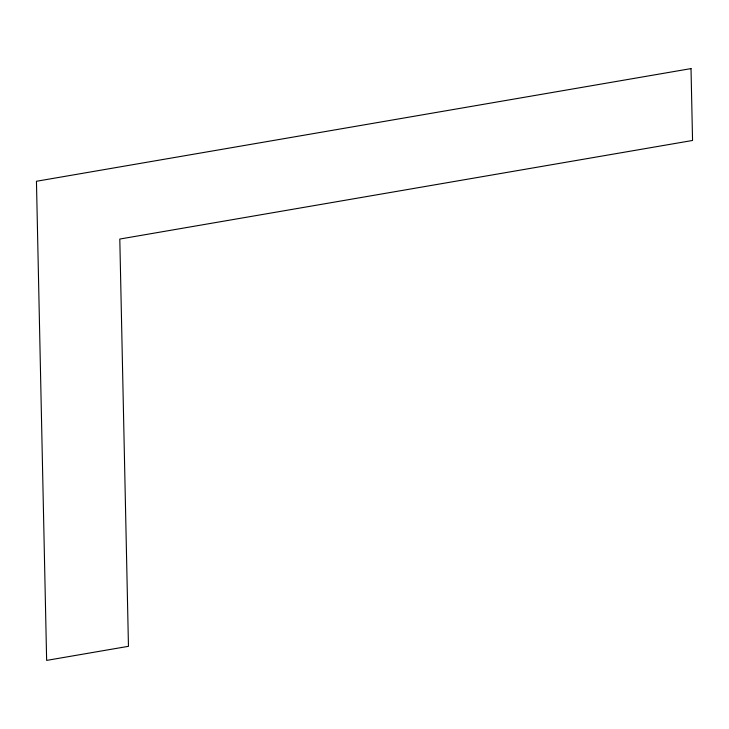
<?xml version="1.0" encoding="UTF-8"?>
<svg xmlns="http://www.w3.org/2000/svg" width="729" height="729" viewBox="0 0 729 729"><rect width="100%" height="100%" fill="white"/><g stroke="black" fill="none" stroke-linecap="round" stroke-linejoin="round"><path stroke-width="1.09" d="M691.019 68.599L36.45 181.266L46.638 660.401L128.459 646.322L119.802 239.048L692.55 140.469L691.019 68.599"/></g></svg>
